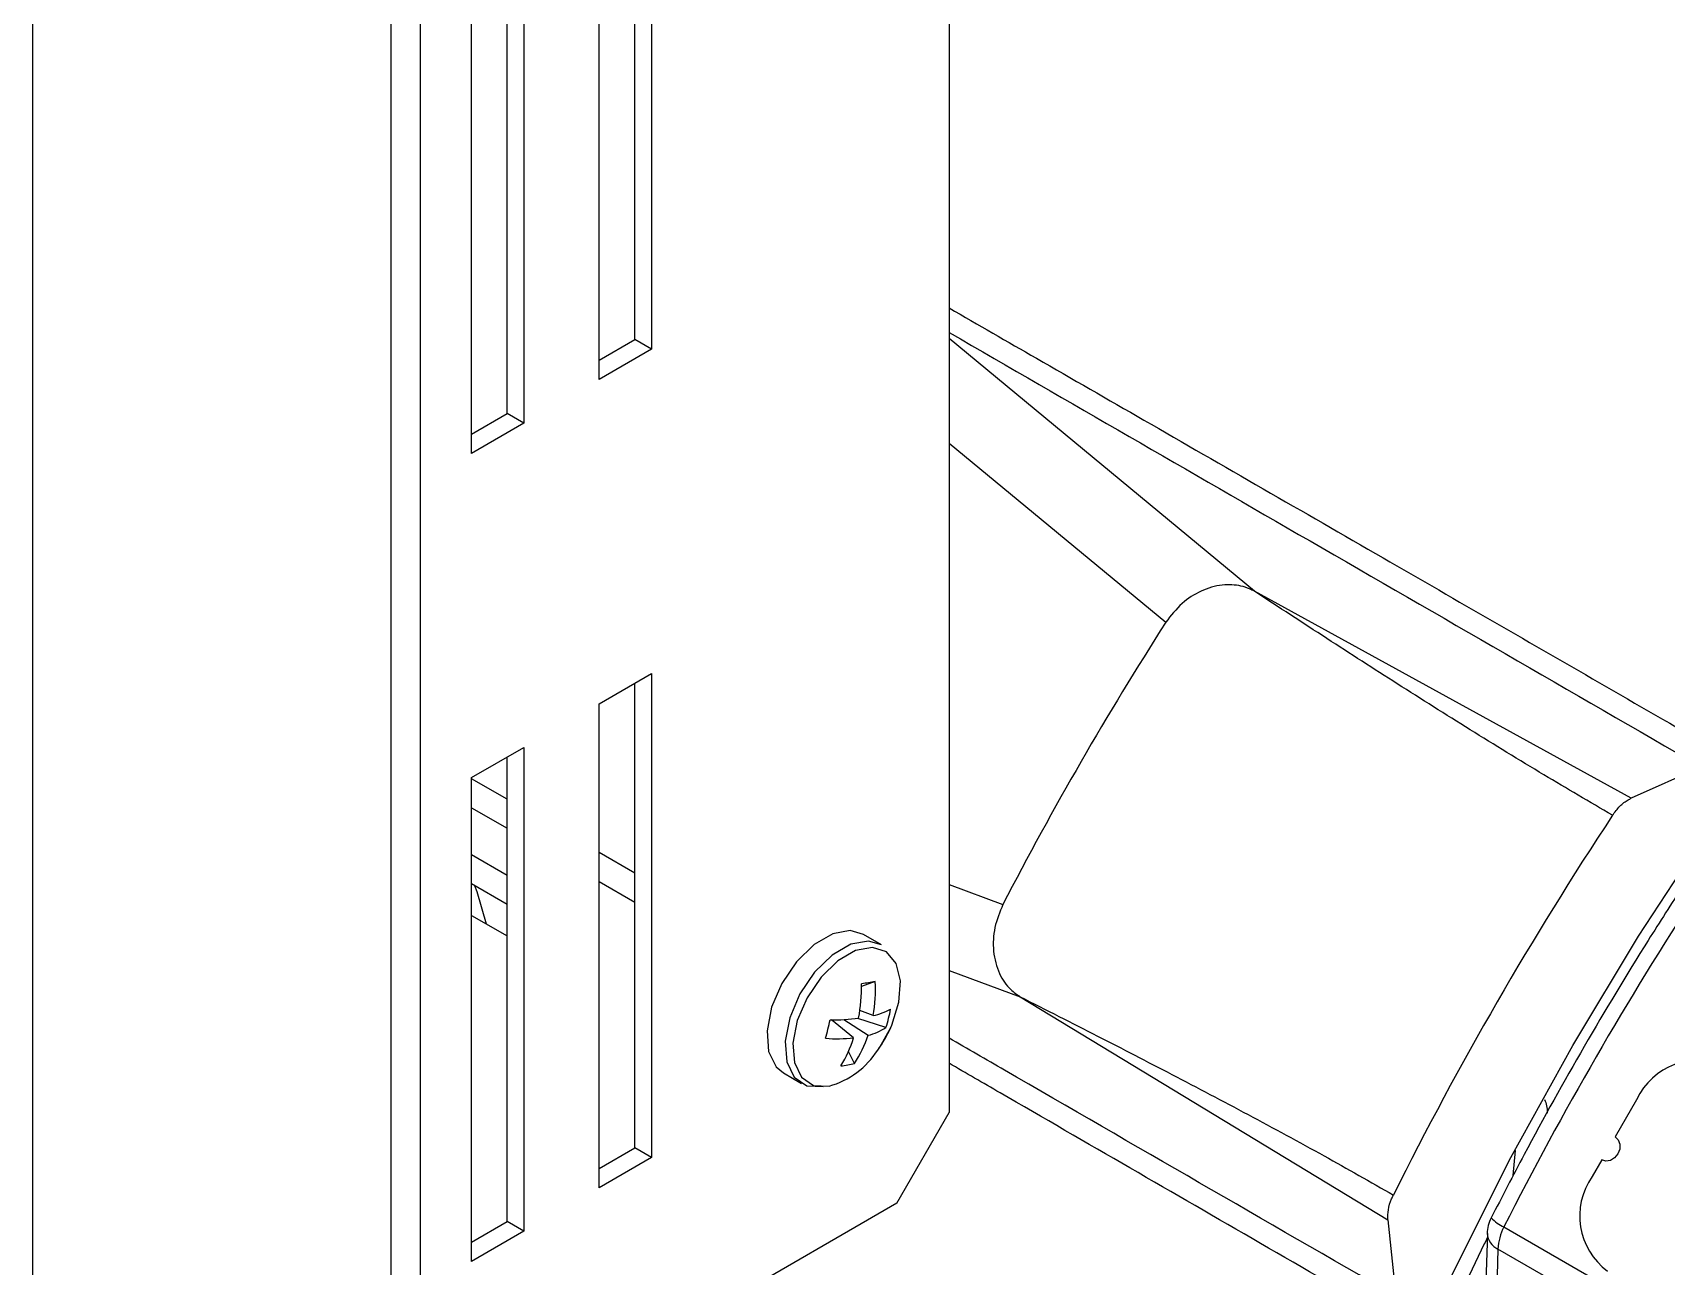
# Model space of a CAD drawing. Extents: x 17.1 to 113.1, y 3.8 to 84.5.
# Drawn here: x 22.216 to 24.974, y 67.106 to 69.187 of the extents above; entities that cross this region are included whole.
import ezdxf

# ---------------------------------------------------------------- set-up
doc = ezdxf.new("R2010")
doc.units = 0
doc.header["$MEASUREMENT"] = 0
doc.layers.add('OBJECT', color=7, linetype='CONTINUOUS')

msp = doc.modelspace()

# ---------------------------------------------------------------- linework, layer by layer
at = {"layer": 'OBJECT'}
for p, q in [((23.763, 72.6931), (23.763, 67.3652)), ((22.8702, 72.2798), (22.8702, 66.7477)), ((22.2162, 72.2679), (22.2162, 66.7359)), ((22.8207, 72.2679), (22.8207, 66.7359)), ((23.2609, 69.4694), (23.2609, 68.6529)), ((23.2327, 68.6692), (23.2327, 69.4531)), ((23.1726, 68.6019), (23.1726, 69.4184)), ((23.017, 68.5447), (23.017, 69.3286)), ((23.0453, 69.3449), (23.0453, 68.5284)), ((22.9569, 68.4774), (22.9569, 69.2939)), ((23.1726, 68.6345), (23.2327, 68.6692)), ((23.2609, 68.6529), (23.2327, 68.6692)), ((24.2782, 68.2446), (23.763, 68.6709)), ((23.2609, 68.6529), (23.1726, 68.6019)), ((22.9569, 68.51), (23.017, 68.5447)), ((23.0453, 68.5284), (22.9569, 68.4774)), ((23.0453, 68.5284), (23.017, 68.5447)), ((23.763, 68.4947), (24.1287, 68.1924)), ((24.9142, 67.8954), (24.2782, 68.2446)), ((23.1726, 68.0548), (23.2609, 68.1058)), ((23.2609, 68.1058), (23.2609, 67.2893)), ((23.2327, 67.3056), (23.2327, 68.0895)), ((23.1726, 67.2382), (23.1726, 68.0548)), ((22.9569, 67.9303), (23.0453, 67.9813)), ((23.0453, 67.9813), (23.0453, 67.1648)), ((23.017, 67.1811), (23.017, 67.965)), ((25.0328, 67.9482), (24.9142, 67.8954)), ((22.9569, 67.1137), (22.9569, 67.9303)), ((23.017, 67.8938), (22.9569, 67.9285)), ((22.9569, 67.8795), (23.017, 67.8448)), ((23.2327, 67.7693), (23.1726, 67.804)), ((23.017, 67.7652), (22.9569, 67.7999)), ((23.017, 67.7162), (22.9569, 67.7509)), ((23.1726, 67.755), (23.2327, 67.7203)), ((23.763, 67.7498), (23.8537, 67.716)), ((22.9569, 67.6978), (23.017, 67.6631)), ((23.649, 67.6481), (23.6184, 67.6658)), ((23.6383, 67.5862), (23.6154, 67.578)), ((23.763, 67.6051), (23.8832, 67.5604)), ((23.8832, 67.5604), (24.5037, 67.1843)), ((23.6349, 67.5287), (23.6125, 67.5375)), ((23.6019, 67.4911), (23.5647, 67.5214)), ((23.5665, 67.52), (23.5658, 67.5214)), ((23.5853, 67.5221), (23.6264, 67.4955)), ((23.6564, 67.5088), (23.6088, 67.5241)), ((23.6033, 67.4482), (23.5931, 67.4681)), ((23.4834, 67.432), (23.514, 67.4143)), ((23.6746, 67.2121), (23.763, 67.3652)), ((24.9234, 67.3869), (24.8871, 67.3241)), ((23.1726, 67.2709), (23.2327, 67.3056)), ((23.2609, 67.2893), (23.1726, 67.2382)), ((23.2609, 67.2893), (23.2327, 67.3056)), ((24.7152, 67.2591), (24.7192, 67.3013)), ((24.8646, 67.2852), (24.8484, 67.257)), ((23.6746, 67.2121), (22.8702, 66.7477)), ((22.9569, 67.1464), (23.017, 67.1811)), ((23.0453, 67.1648), (23.017, 67.1811)), ((24.5037, 67.1843), (24.5172, 67.0552)), ((24.6994, 67.1722), (25.3733, 66.7832)), ((23.0453, 67.1648), (22.9569, 67.1137)), ((24.6893, 67.1349), (24.6815, 66.8608)), ((25.3632, 66.7459), (24.6893, 67.1349))]:
    msp.add_line(p, q, dxfattribs=at)
at = {"layer": 'OBJECT', "flags": 128}
for points in [[(24.1835, 65.7331), (24.2169, 65.9242), (24.26, 66.1179), (24.3128, 66.3136), (24.3749, 66.5103), (24.4462, 66.7071), (24.5262, 66.9031), (24.6147, 67.0976), (24.7113, 67.2896), (24.8155, 67.4783), (24.9268, 67.6629), (25.0448, 67.8425), (25.169, 68.0164), (25.2988, 68.1838), (25.4336, 68.3439), (25.5728, 68.4961), (25.7159, 68.6396), (25.8621, 68.7738), (26.0109, 68.8982)], [(22.9824, 67.6831), (22.9663, 67.7373), (22.9624, 67.7477)], [(23.6184, 67.6658), (23.5963, 67.6721), (23.5666, 67.6667), (23.5352, 67.6486), (23.5055, 67.6196), (23.4806, 67.583), (23.4635, 67.5427), (23.4557, 67.5031), (23.4583, 67.4684), (23.4709, 67.4425), (23.4834, 67.432)], [(23.649, 67.6481), (23.627, 67.6544), (23.5973, 67.649), (23.5659, 67.6309), (23.5361, 67.6019), (23.5113, 67.5653), (23.4941, 67.525), (23.4864, 67.4854), (23.489, 67.4507), (23.5016, 67.4248), (23.5229, 67.4104), (23.5505, 67.409), (23.5505, 67.409)], [(23.6646, 67.5087), (23.6664, 67.5127), (23.6784, 67.5513), (23.6809, 67.5872), (23.6735, 67.6165), (23.6572, 67.6361), (23.6335, 67.6437), (23.6052, 67.6386), (23.5752, 67.6213), (23.5469, 67.5937), (23.5232, 67.5588), (23.5068, 67.5203), (23.4994, 67.4825), (23.5019, 67.4495), (23.5139, 67.4247), (23.5342, 67.411), (23.5606, 67.4097), (23.5606, 67.4097)], [(23.6426, 67.4705), (23.6461, 67.4755), (23.6646, 67.5087)], [(24.8871, 67.3241), (24.8923, 67.3191), (24.8951, 67.3119), (24.8949, 67.3036), (24.8918, 67.2955), (24.8863, 67.2887), (24.8792, 67.2844), (24.8716, 67.2831), (24.8646, 67.2852)]]:
    msp.add_lwpolyline(points, dxfattribs=at)
at = {"layer": 'OBJECT'}
for centre, radius, start, end in [((29.2144, 64.9386), 6.0375, 147.38935, 152.61065), ((29.9263, 64.5277), 6.0486, 146.49364, 153.50635), ((30.1094, 64.4219), 6.069, 146.88862, 153.05247), ((23.3106, 67.5799), 0.3048, 349.4934, 0.4103), ((23.7568, 66.8641), 0.7318, 99.3188, 101.1409), ((23.3822, 67.5728), 0.2565, 350.1134, 3.0013), ((23.6117, 67.6347), 0.1085, 282.32, 298.9849), ((23.4846, 67.569), 0.182, 340.7127, 350.7891), ((22.7409, 67.7135), 0.8436, 344.6648, 346.8364), ((23.563, 67.9105), 0.3891, 269.897, 276.9894), ((23.6052, 67.5837), 0.0907, 283.524, 304.3653), ((23.4633, 67.5994), 0.2208, 324.2814, 335.724), ((23.5743, 67.7632), 0.2735, 265.8211, 275.7814), ((23.3955, 67.557), 0.2166, 328.5673, 342.2817), ((23.4394, 67.5577), 0.1971, 326.2462, 341.6173), ((23.5214, 67.5483), 0.144, 285.7951, 327.3256), ((23.5738, 67.5458), 0.102, 273.6792, 286.7803), ((25.028, 67.3385), 0.1153, 66.3568, 155.1837), ((24.9426, 67.1906), 0.1153, 144.815, 233.6486), ((24.7332, 67.1593), 0.062, 153.056, 178.3225), ((24.7279, 67.2354), 0.0693, 223.8151, 245.7422), ((24.7767, 67.1312), 0.0874, 152.0634, 177.6046), ((24.7022, 67.1632), 0.0311, 183.7935, 245.526)]:
    msp.add_arc(centre, radius, start, end, dxfattribs=at)
for points, knots in [([(23.763, 68.7227), (23.8121, 68.6944), (23.9213, 68.6316), (24.098, 68.5299), (24.2929, 68.4177), (24.4903, 68.304), (24.6835, 68.1926), (24.8724, 68.0836), (24.999, 68.0105), (25.0623, 67.974)], [0, 0, 0, 0, 0.1149, 0.255469, 0.411197, 0.566925, 0.711283, 0.855642, 1, 1, 1, 1]), ([(23.763, 68.6814), (23.9653, 68.5646), (24.384, 68.3228), (24.8118, 68.0758), (25.0328, 67.9482)], [0, 0, 0, 0, 0.4833143, 1, 1, 1, 1]), ([(24.2782, 68.2446), (24.2755, 68.2461), (24.2684, 68.2498), (24.2509, 68.2553), (24.2232, 68.257), (24.1883, 68.2467), (24.1542, 68.2251), (24.1374, 68.2036), (24.1287, 68.1924)], [0, 0, 0, 0, 0.061294, 0.157978, 0.353025, 0.568965, 0.775601, 1, 1, 1, 1]), ([(24.8827, 67.8667), (24.8441, 67.8893), (24.7632, 67.9366), (24.6423, 68.0109), (24.5203, 68.0878), (24.3991, 68.1658), (24.319, 68.218), (24.2782, 68.2446)], [0, 0, 0, 0, 0.187145, 0.391348, 0.595125, 0.793954, 1, 1, 1, 1]), ([(24.8827, 67.8667), (24.8867, 67.872), (24.8947, 67.8827), (24.9062, 67.8915), (24.9126, 67.8946), (24.9142, 67.8954)], [0, 0, 0, 0, 0.425023, 0.850044, 1, 1, 1, 1]), ([(25.002, 67.7482), (24.9822, 67.7174), (24.9248, 67.6283), (24.8342, 67.4774), (24.7466, 67.3206), (24.6963, 67.2231), (24.6779, 67.1874)], [0, 0, 0, 0, 0.169694, 0.491692, 0.81372, 1, 1, 1, 1]), ([(23.8537, 67.716), (23.8485, 67.7033), (23.8381, 67.6779), (23.8363, 67.6364), (23.8459, 67.5995), (23.8635, 67.574), (23.8777, 67.5642), (23.8832, 67.5604)], [0, 0, 0, 0, 0.217935, 0.435233, 0.661573, 0.868603, 1, 1, 1, 1]), ([(23.8832, 67.5604), (23.9266, 67.5385), (24.0119, 67.4952), (24.1401, 67.4292), (24.2677, 67.362), (24.3925, 67.2945), (24.4739, 67.2481), (24.5128, 67.2259)], [0, 0, 0, 0, 0.206023, 0.404822, 0.608638, 0.812834, 1, 1, 1, 1]), ([(24.5172, 67.0552), (24.2956, 67.1831), (24.0422, 67.3294), (23.7942, 67.4726), (23.763, 67.4905)], [0, 0, 0, 0, 0.874374, 1, 1, 1, 1]), ([(24.5096, 67.0168), (24.4358, 67.0594), (24.2882, 67.1446), (24.0682, 67.2718), (23.893, 67.373), (23.7917, 67.4316), (23.763, 67.4483)], [0, 0, 0, 0, 0.2945534, 0.5890895, 0.8836085, 1, 1, 1, 1]), ([(24.7681, 67.3873), (24.7707, 67.3801), (24.7733, 67.3728), (24.7725, 67.3646), (24.7725, 67.3643)], [0, 0, 0, 0, 0.968855, 1, 1, 1, 1]), ([(24.5037, 67.1843), (24.5036, 67.1898), (24.5035, 67.2008), (24.508, 67.2157), (24.5118, 67.2238), (24.5128, 67.2259)], [0, 0, 0, 0, 0.425021, 0.850043, 1, 1, 1, 1]), ([(24.6714, 67.1537), (24.6697, 67.1503), (24.6399, 67.0903), (24.5865, 66.9722), (24.5147, 66.7993), (24.4509, 66.6254), (24.395, 66.4515), (24.3472, 66.2782), (24.308, 66.1064), (24.2772, 65.939), (24.2638, 65.8308), (24.2573, 65.7779)], [0, 0, 0, 0, 0.00756, 0.132233, 0.256936, 0.381664, 0.506421, 0.631214, 0.756049, 0.880931, 1, 1, 1, 1]), ([(24.6716, 67.1609), (24.6688, 67.074), (24.6642, 66.9315), (24.6609, 66.7883), (24.6597, 66.7324)], [0, 0, 0, 0, 0.609928, 1, 1, 1, 1])]:
    msp.add_open_spline(points, degree=3, knots=knots, dxfattribs=at)

doc.saveas('drawing.dxf')
